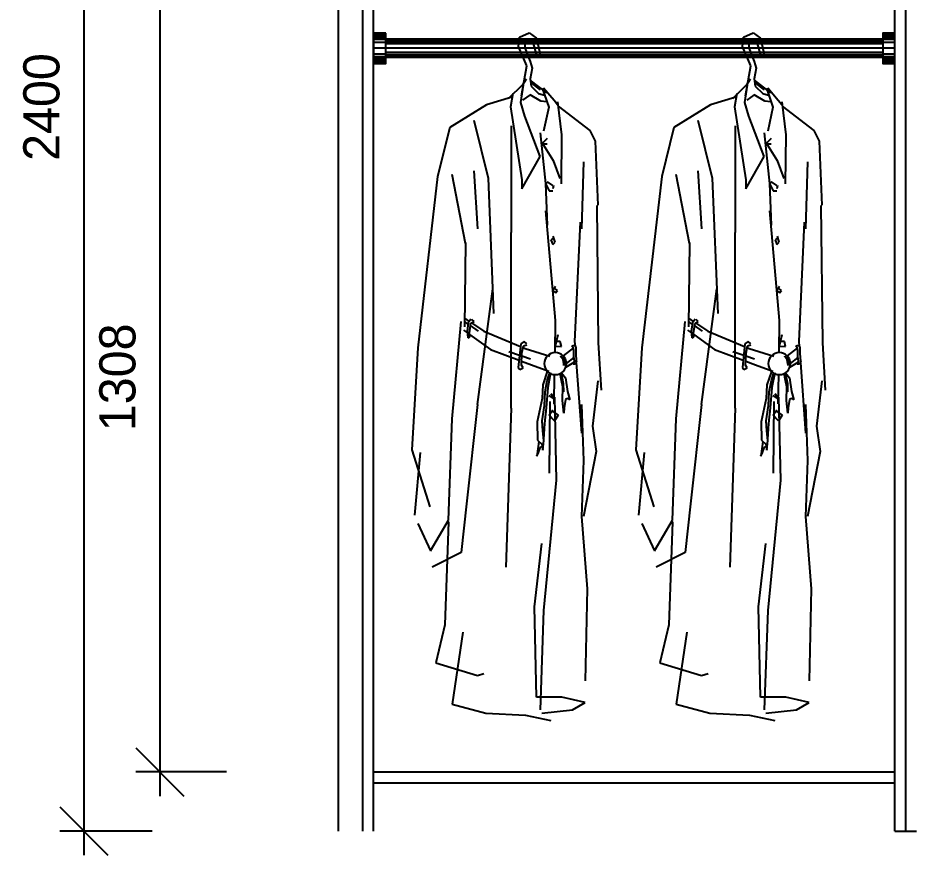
# Model space of a CAD drawing. Header units: millimetres. Extents: x 24776 to 57176, y -19492 to 15017.
# Drawn here: x 39215 to 40696, y -7031 to -5643 of the extents above; entities that cross this region are included whole.
import ezdxf

# ---------------------------------------------------------------- set-up
doc = ezdxf.new("R2010")
doc.units = ezdxf.units.MM
doc.header["$PDMODE"] = 3
doc.styles.add('RomanS', font='')
doc.styles.get('RomanS').set_extended_font_data('YouYuan')
doc.dimstyles.new('SC40', dxfattribs={"dimtxt": 60, "dimasz": 80, "dimexe": 40, "dimexo": 40, "dimgap": 40, "dimtad": 1, "dimdec": 0, "dimzin": 0, "dimdsep": 46, "dimtxsty": 'RomanS', "dimblk": 'OBLIQUE', "dimcen": 0, "dimdle": 40, "dimclrd": 9, "dimclre": 9, "dimclrt": 4, "dimadec": 0, "dimazin": 0, "dimtfac": 1, "dimtdec": 0, "dimtix": 1, "dimtmove": 2, "dimatfit": 1, "dimldrblk": 'DOT', "dimfxl": 1, "dimtolj": 1, "dimtzin": 0, "dimlwd": -1, "dimlwe": -1, "dimarcsym": 0})

# ---------------------------------------------------------------- blocks, each defined once
blk = doc.blocks.new('_Oblique')
at = {"color": 0, "linetype": 'ByBlock', "lineweight": -2}
blk.add_line((-0.5, -0.5), (0.5, 0.5), dxfattribs=at)
blk = doc.blocks.new('*D373')
at = {"color": 9, "transparency": 16777216}
for p, q in [((39324.2, -4550.9), (39324.2, -7030.9)), ((39437.4, -4590.9), (39284.2, -4590.9)), ((39437.4, -6990.9), (39284.2, -6990.9))]:
    blk.add_line(p, q, dxfattribs=at)
at = {"layer": 'Defpoints', "color": 0, "transparency": 16777216}
for p in [(39477.4, -4590.9), (39324.2, -6990.9), (39477.4, -6990.9)]:
    blk.add_point(p, dxfattribs=at)
at = {"color": 9, "transparency": 16777216, "xscale": 80, "yscale": 80, "zscale": 80}
for p, rotation in [((39324.2, -4590.9), 90), ((39324.2, -6990.9), 270)]:
    blk.add_blockref('_Oblique', p, dxfattribs=dict(at, rotation=rotation))
at = {"color": 4, "transparency": 16777216, "insert": (39254.2, -5790.9), "char_height": 60, "attachment_point": 5, "rotation": 90, "style": 'RomanS'}
blk.add_mtext('\\A1;2400', dxfattribs=at)
blk = doc.blocks.new('_Dot')
at = {"color": 0, "linetype": 'ByBlock', "lineweight": -2}
blk.add_line((-0.5, 0), (-1, 0), dxfattribs=at)
at = {"color": 0, "linetype": 'ByBlock', "const_width": 0.5}
blk.add_lwpolyline([(-0.25, 0, 1), (0.25, 0, 1)], format="xyb", close=True, dxfattribs=at)
blk = doc.blocks.new('DFGDGDGS')
at = {"color": 250}
for p, q in [((43240.2, 10683), (43227.8, 10674.1)), ((43256.1, 10675.9), (43240.2, 10683)), ((43227.8, 10674.1), (43220.7, 10642.3)), ((43227.8, 10647.6), (43233.1, 10665.3)), ((43233.1, 10665.3), (43240.2, 10672.3)), ((43240.2, 10672.3), (43247.3, 10668.8)), ((43247.3, 10668.8), (43247.3, 10658.2)), ((43257.9, 10660), (43256.1, 10675.9)), ((43220.7, 10642.3), (43227.8, 10647.6)), ((43247.3, 10658.2), (43238.4, 10635.2)), ((43243.7, 10628.1), (43257.9, 10660)), ((43238.4, 10635.2), (43234.9, 10624.6)), ((43234.9, 10624.6), (43238.4, 10606.9)), ((43252.6, 10578.6), (43243.7, 10628.1)), ((43210.9, 10583.7), (43238.1, 10604.4)), ((43238.4, 10606.9), (43236.7, 10594.5)), ((43245.1, 10606.2), (43250.6, 10597.2)), ((43254.1, 10567.3), (43248.2, 10603.3)), ((43198.5, 10570.9), (43216, 10591.2)), ((43218.2, 10591.2), (43207.6, 10559.5)), ((43221.2, 10588.2), (43237.5, 10600.5)), ((43236.7, 10594.5), (43224.3, 10582.1)), ((43250.6, 10597.2), (43274.6, 10573.5)), ((43224.3, 10582.1), (43214.7, 10579.4)), ((43220.7, 10569.7), (43238.4, 10580.3)), ((43238.4, 10580.3), (43250.8, 10571.5)), ((43267.2, 10582.2), (43271.2, 10560.1)), ((43268.6, 10576.5), (43311, 10563.6)), ((43192, 10561.5), (43139.6, 10521.2)), ((43192.8, 10568.3), (43186.2, 10513.7)), ((43192.8, 10563.4), (43198.5, 10570.9)), ((43207.6, 10559.5), (43216, 10519.9)), ((43211.5, 10568.7), (43220.7, 10569.7)), ((43247.2, 10545), (43254.1, 10567.3)), ((43271.2, 10560.1), (43252, 10439.1)), ((43311, 10563.6), (43371.5, 10526.2)), ((43222, 10478), (43247.2, 10545)), ((43269.9, 10528.9), (43269.9, 10352.2)), ((43331.8, 10537.9), (43307.8, 10442.1)), ((43139.6, 10521.2), (43130.6, 10503.2)), ((43186.2, 10513.7), (43187.2, 10432.8)), ((43222, 10516.9), (43213, 10433.1)), ((43371.5, 10526.2), (43391.7, 10445)), ((43130.6, 10503.2), (43126.1, 10397.1)), ((43210, 10507.9), (43219, 10498.9)), ((43219, 10498.9), (43210, 10498.9)), ((43216.9, 10497.9), (43200.1, 10471.3)), ((43150.1, 10469), (43153.1, 10358.2)), ((43200.1, 10471.3), (43189.2, 10441.7)), ((43252, 10424.1), (43222, 10478)), ((43331.8, 10454), (43325.8, 10358.2)), ((43307.8, 10442.1), (43298.9, 10217.5)), ((43345.4, 10333.5), (43367.8, 10448)), ((43391.7, 10445), (43424.7, 10160.6)), ((43199.5, 10430.1), (43201, 10424.1)), ((43210, 10435.9), (43201.5, 10429.7)), ((43213, 10433.1), (43207, 10421.1)), ((43209.4, 10435.5), (43213, 10433.1)), ((43213, 10433.1), (43210, 10364.2)), ((43252, 10439.1), (43252, 10424.1)), ((43207, 10421.1), (43201, 10421.1)), ((43127.7, 10396.9), (43125.4, 10169.1)), ((43212.9, 10387.7), (43196.8, 10205.9)), ((43155.4, 10369.3), (43164.6, 10171.4)), ((43269.9, 10061), (43269.9, 10352.2)), ((43197.1, 10336), (43200, 10345.7)), ((43201, 10332.1), (43197.1, 10336)), ((43201, 10341.8), (43203.9, 10339.9)), ((43203.9, 10339.9), (43201, 10332.1)), ((43345.4, 10335.3), (43347.2, 10195.6)), ((43196.2, 10262.5), (43201, 10255.7)), ((43193.3, 10255.7), (43199.1, 10260.5)), ((43196.2, 10251.8), (43193.3, 10255.7)), ((43201, 10255.7), (43196.2, 10251.8)), ((43325.8, 10066.9), (43300.5, 10258.5)), ((43196.8, 10205.9), (43197.7, 10152.9)), ((43331.3, 10204.2), (43334.8, 10207.7)), ((43336.5, 10201.6), (43331.3, 10204.2)), ((43336.5, 10208.5), (43340.9, 10202.4)), ((43347.2, 10209.9), (43339.3, 10204.6)), ((43340.9, 10202.4), (43342.6, 10188.5)), ((43341.1, 10200.3), (43347.2, 10204.5)), ((43367.8, 10043), (43352.6, 10204.5)), ((43315, 10188.4), (43254.2, 10162.8)), ((43335.5, 10202.1), (43315, 10188.4)), ((43323.9, 10188.4), (43337.2, 10197.6)), ((43339.1, 10185.9), (43336.5, 10201.6)), ((43342.6, 10188.5), (43341.7, 10177.2)), ((43349, 10190.2), (43342.4, 10185.4)), ((43192.3, 10182.2), (43197.1, 10163.8)), ((43338.7, 10182.8), (43304.2, 10158)), ((43338.3, 10178.9), (43339.1, 10185.9)), ((43341.7, 10177.2), (43338.3, 10178.9)), ((43125.4, 10169.1), (43120.8, 10090.8)), ((43166.2, 10165.4), (43162.6, 10162.5)), ((43162.6, 10162.5), (43162.6, 10151.2)), ((43164.6, 10171.4), (43164, 10163.6)), ((43169.2, 10163.8), (43166.2, 10165.4)), ((43166.2, 10156.2), (43166.5, 10160.8)), ((43166.5, 10160.8), (43183.9, 10147.8)), ((43166.6, 10160.1), (43169.2, 10163.8)), ((43186.5, 10162.8), (43188.4, 10171.5)), ((43197.1, 10163.8), (43186.5, 10162.8)), ((43188.4, 10171.5), (43193.3, 10171.5)), ((43246.8, 10159.7), (43205.6, 10147.2)), ((43244.1, 10167.6), (43248.4, 10171.1)), ((43249.3, 10164.1), (43244.1, 10165.8)), ((43250, 10161.1), (43246.8, 10159.7)), ((43248.4, 10171.1), (43253.7, 10167.6)), ((43251.9, 10151.9), (43249.3, 10164.1)), ((43253.7, 10167.6), (43258, 10128.4)), ((43304.2, 10158), (43256.7, 10140.5)), ((43424.7, 10160.6), (43434.6, 9991.9)), ((43162.6, 10151.2), (43161.9, 10138.9)), ((43162.6, 10147.2), (43162.7, 10147.1)), ((43164.9, 10138.6), (43166.2, 10146.5)), ((43165.9, 10144.6), (43178.7, 10134.7)), ((43166.2, 10146.5), (43166.2, 10156.2)), ((43183.6, 10143.2), (43182.3, 10140.6)), ((43186.8, 10146.4), (43183.6, 10143.2)), ((43183.6, 10140.8), (43185.9, 10144)), ((43185.9, 10144), (43187.8, 10146.2)), ((43187.6, 10147), (43187, 10146.6)), ((43187.8, 10146.2), (43187.6, 10147)), ((43237.9, 10141.8), (43252.2, 10146.8)), ((43252.8, 10131.9), (43251.9, 10151.9)), ((43255.8, 10148.1), (43273.7, 10154.4)), ((43161.9, 10136.3), (43153.1, 10019.5)), ((43161.9, 10138.9), (43161.3, 10137.2)), ((43161.3, 10137.2), (43163.6, 10133.9)), ((43163.6, 10133.9), (43166.9, 10133.6)), ((43165.9, 10135.6), (43164.9, 10138.6)), ((43166.9, 10133.6), (43165.9, 10135.6)), ((43166.2, 10136.5), (43179.6, 10128.2)), ((43182.3, 10140.6), (43181.7, 10133.8)), ((43181.7, 10133.8), (43182.3, 10131.5)), ((43182.3, 10131.5), (43182.5, 10135.1)), ((43182.5, 10135.1), (43183.6, 10140.8)), ((43236.1, 10132.9), (43207.4, 10122.1)), ((43252.5, 10138.9), (43236.1, 10132.9)), ((43250.2, 10127.5), (43252.8, 10131.9)), ((43258, 10128.4), (43255.4, 10124.9)), ((43186.4, 10119.1), (43179.6, 10111.1)), ((43187.2, 10119.1), (43183.4, 10101.9)), ((43186.4, 10106.9), (43188.5, 10118.2)), ((43198.3, 10116.5), (43199.1, 10067.8)), ((43204.4, 10119.1), (43209, 10095.1)), ((43209.9, 10106.9), (43205.7, 10119.1)), ((43209.9, 10121.6), (43217.4, 10099.3)), ((43255.4, 10124.9), (43250.2, 10127.5)), ((43126.1, 10105.9), (43135.1, 10031)), ((43179.6, 10111.1), (43176.3, 10088.4)), ((43183.4, 10101.9), (43183, 10088)), ((43184.3, 10096), (43186.4, 10106.9)), ((43213.6, 10087.6), (43209.9, 10106.9)), ((43217.4, 10099.3), (43218.3, 10076.7)), ((43176.3, 10088.4), (43172.5, 10074.6)), ((43184.7, 10073.7), (43184.3, 10096)), ((43204, 10084.9), (43198, 10075.9)), ((43209, 10095.1), (43212, 10061.2)), ((43214.5, 10065.3), (43213.6, 10087.6)), ((43172.5, 10074.6), (43176.3, 10076.7)), ((43176.3, 10076.7), (43179.6, 10075)), ((43179.6, 10075), (43182.2, 10061.6)), ((43182.6, 10052.3), (43184.7, 10073.7)), ((43198, 10078.9), (43195, 9941.2)), ((43198, 10075.9), (43207, 10081.9)), ((43205.7, 10071.6), (43207, 9953.2)), ((43218.3, 10076.7), (43226.7, 10038.1)), ((43153.1, 10066.9), (43150.1, 9974.1)), ((43182.2, 10061.6), (43182.6, 10052.3)), ((43201, 10055), (43192.1, 10049)), ((43207, 10049), (43201, 10058)), ((43212, 10061.2), (43214.5, 10035.6)), ((43218.3, 10039.7), (43214.5, 10065.3)), ((43269.9, 10061), (43278.9, 9797.5)), ((43325.8, 10066.9), (43343.8, 9902.3)), ((43192.1, 10049), (43198, 10040)), ((43198, 10040), (43207, 10049)), ((43217.4, 10023), (43218.3, 10039.7)), ((43373.8, 9875.3), (43367.8, 10043)), ((43135.1, 10031), (43129.1, 9989.1)), ((43214.5, 10035.6), (43216.2, 10008.7)), ((43226.7, 10038.1), (43226.2, 10007.9)), ((43215.7, 10007.4), (43217.4, 10023)), ((43217.4, 9991.1), (43215.7, 10007.4)), ((43219.1, 10001.1), (43217.4, 9991.1)), ((43222, 9995.3), (43218.7, 9997.8)), ((43226.2, 10007.9), (43219.1, 10001.1)), ((43224.6, 9987.3), (43222, 9995.3)), ((43224.1, 10005.8), (43227.5, 9981.4)), ((43129.1, 9989.1), (43150.1, 9881.3)), ((43227.5, 9981.4), (43224.6, 9987.3)), ((43434.6, 9991.9), (43404.6, 9897.5)), ((43420.8, 9987.3), (43430, 9883.7)), ((43150.1, 9974.1), (43153.1, 9881.3)), ((43195, 9941.2), (43216, 9725.6)), ((43343.8, 9902.3), (43352.8, 9821.5)), ((43153.1, 9881.3), (43144.1, 9761.6)), ((43403.7, 9824.4), (43373.8, 9875.3)), ((43373.8, 9872.3), (43379.7, 9701.7)), ((43424.7, 9869.4), (43403.7, 9824.4)), ((43231, 9731.6), (43219, 9836.4)), ((43352.8, 9821.5), (43400.7, 9797.5)), ((43144.1, 9761.6), (43147.1, 9608.9)), ((43228, 9581.9), (43231, 9731.6)), ((43216, 9725.6), (43222, 9561)), ((43379.7, 9701.7), (43394.7, 9638.8)), ((43349.8, 9689.7), (43367.8, 9570)), ((43394.7, 9638.8), (43325.8, 9617.9)), ((43325.8, 9617.9), (43314.9, 9620.9)), ((43147.1, 9573), (43186.1, 9581.9)), ((43186.1, 9581.9), (43228, 9581.9)), ((43168.1, 9561), (43147.1, 9573)), ((43367.8, 9570), (43311.9, 9555)), ((43219, 9555), (43168.1, 9561)), ((43246, 9552), (43204, 9543)), ((43311.9, 9555), (43246, 9552))]:
    blk.add_line(p, q, dxfattribs=at)
blk.add_circle((43196.7, 10134.7), 18.3, dxfattribs=at)
blk = doc.blocks.new('*D384')
at = {"color": 9, "transparency": 16777216}
for p, q in [((39450.2, -5544.9), (39450.2, -6932.9)), ((39560.5, -5584.9), (39410.2, -5584.9)), ((39560.5, -6892.9), (39410.2, -6892.9))]:
    blk.add_line(p, q, dxfattribs=at)
at = {"layer": 'Defpoints', "color": 0, "transparency": 16777216}
for p in [(39600.5, -5584.9), (39450.2, -6892.9), (39600.5, -6892.9)]:
    blk.add_point(p, dxfattribs=at)
at = {"color": 9, "transparency": 16777216, "xscale": 80, "yscale": 80, "zscale": 80}
for p, rotation in [((39450.2, -5584.9), 90), ((39450.2, -6892.9), 270)]:
    blk.add_blockref('_Oblique', p, dxfattribs=dict(at, rotation=rotation))
at = {"color": 4, "transparency": 16777216, "insert": (39380.2, -6238.9), "char_height": 60, "attachment_point": 5, "rotation": 90, "style": 'RomanS'}
blk.add_mtext('\\A1;1308', dxfattribs=at)

msp = doc.modelspace()

# ---------------------------------------------------------------- linework, layer by layer
at = {"color": 255}
for p, q in [((39746.6, -6990.9), (39746.6, -4590.9)), ((39786.6, -6990.9), (39786.6, -4590.9)), ((39804.6, -6990.9), (39804.6, -4630.9)), ((40668.6, -6990.9), (40668.6, -4630.9)), ((40686.6, -6990.9), (40686.6, -4630.9)), ((40648.6, -5678.5), (39824.6, -5678.5)), ((40648.6, -5708.5), (39824.6, -5708.5)), ((39804.6, -6892.9), (40668.6, -6892.9)), ((39804.6, -6910.9), (40668.6, -6910.9)), ((40668.6, -6990.9), (40704.6, -6990.9))]:
    msp.add_line(p, q, dxfattribs=at)
at = {"color": 250}
for p, q in [((39824.6, -5669), (39804.6, -5669)), ((39824.6, -5669.6), (39804.6, -5669.6)), ((39824.6, -5670.3), (39804.6, -5670.3)), ((40668.6, -5669), (40648.6, -5669)), ((40668.6, -5669.6), (40648.6, -5669.6)), ((40668.6, -5670.3), (40648.6, -5670.3)), ((39824.6, -5671.4), (39804.6, -5671.4)), ((39824.6, -5672.6), (39804.6, -5672.6)), ((39824.6, -5674.3), (39804.6, -5674.3)), ((39824.6, -5676.4), (39804.6, -5676.4)), ((39824.6, -5679.1), (39804.6, -5679.1)), ((39824.6, -5683.8), (39804.6, -5683.8)), ((40648.6, -5678.9), (39824.6, -5678.9)), ((40648.6, -5679.8), (39824.6, -5679.8)), ((40648.6, -5681), (39824.6, -5681)), ((40648.6, -5682.8), (39824.6, -5682.8)), ((40668.6, -5671.4), (40648.6, -5671.4)), ((40668.6, -5672.6), (40648.6, -5672.6)), ((40668.6, -5674.3), (40648.6, -5674.3)), ((40668.6, -5676.4), (40648.6, -5676.4)), ((40668.6, -5679.1), (40648.6, -5679.1)), ((40668.6, -5683.8), (40648.6, -5683.8)), ((39824.6, -5693.5), (39804.6, -5693.5)), ((40648.6, -5686.3), (39824.6, -5686.3)), ((40648.6, -5693.5), (39824.6, -5693.5)), ((40648.6, -5700.6), (39824.6, -5700.6)), ((40668.6, -5693.5), (40648.6, -5693.5)), ((39824.6, -5703.1), (39804.6, -5703.1)), ((39824.6, -5707.8), (39804.6, -5707.8)), ((39824.6, -5710.6), (39804.6, -5710.6)), ((39824.6, -5712.7), (39804.6, -5712.7)), ((39824.6, -5714.4), (39804.6, -5714.4)), ((39824.6, -5715.6), (39804.6, -5715.6)), ((40648.6, -5704.1), (39824.6, -5704.1)), ((40648.6, -5706), (39824.6, -5706)), ((40648.6, -5707.2), (39824.6, -5707.2)), ((40648.6, -5708.1), (39824.6, -5708.1)), ((40668.6, -5703.1), (40648.6, -5703.1)), ((40668.6, -5707.8), (40648.6, -5707.8)), ((40668.6, -5710.6), (40648.6, -5710.6)), ((40668.6, -5712.7), (40648.6, -5712.7)), ((40668.6, -5714.4), (40648.6, -5714.4)), ((40668.6, -5715.6), (40648.6, -5715.6)), ((39824.6, -5716.6), (39804.6, -5716.6)), ((39824.6, -5717.4), (39804.6, -5717.4)), ((39824.6, -5718), (39804.6, -5718)), ((40668.6, -5716.6), (40648.6, -5716.6)), ((40668.6, -5717.4), (40648.6, -5717.4)), ((40668.6, -5718), (40648.6, -5718))]:
    msp.add_line(p, q, dxfattribs=at)
at = {"color": 255}
for points in [[(39824.6, -5668.5), (39804.6, -5668.5), (39804.6, -5718.5), (39824.6, -5718.5)], [(40668.6, -5668.5), (40648.6, -5668.5), (40648.6, -5718.5), (40668.6, -5718.5)]]:
    msp.add_lwpolyline(points, close=True, dxfattribs=at)

# ---------------------------------------------------------------- block references
at = {"color": 255, "xscale": -1}
for p in [(83302.4, -16350.8), (83673.8, -16350.8)]:
    msp.add_blockref('DFGDGDGS', p, dxfattribs=at)

# ---------------------------------------------------------------- dimensions: what is measured, and where the dimension line sits
at = {"color": 255}
for base, p1, p2, picture, middle in [((39324.2, -6990.9), (39477.4, -4590.9), (39477.4, -6990.9), '*D373', (39254.2, -5790.9)), ((39450.2, -6892.9), (39600.5, -5584.9), (39600.5, -6892.9), '*D384', (39380.2, -6238.9))]:
    dim = msp.add_linear_dim(base=base, p1=p1, p2=p2, angle=90, dimstyle='SC40', dxfattribs=at)
    dim.commit()
    dim.dimension.update_dxf_attribs({"geometry": picture, "text_midpoint": middle})

doc.saveas('drawing.dxf')
